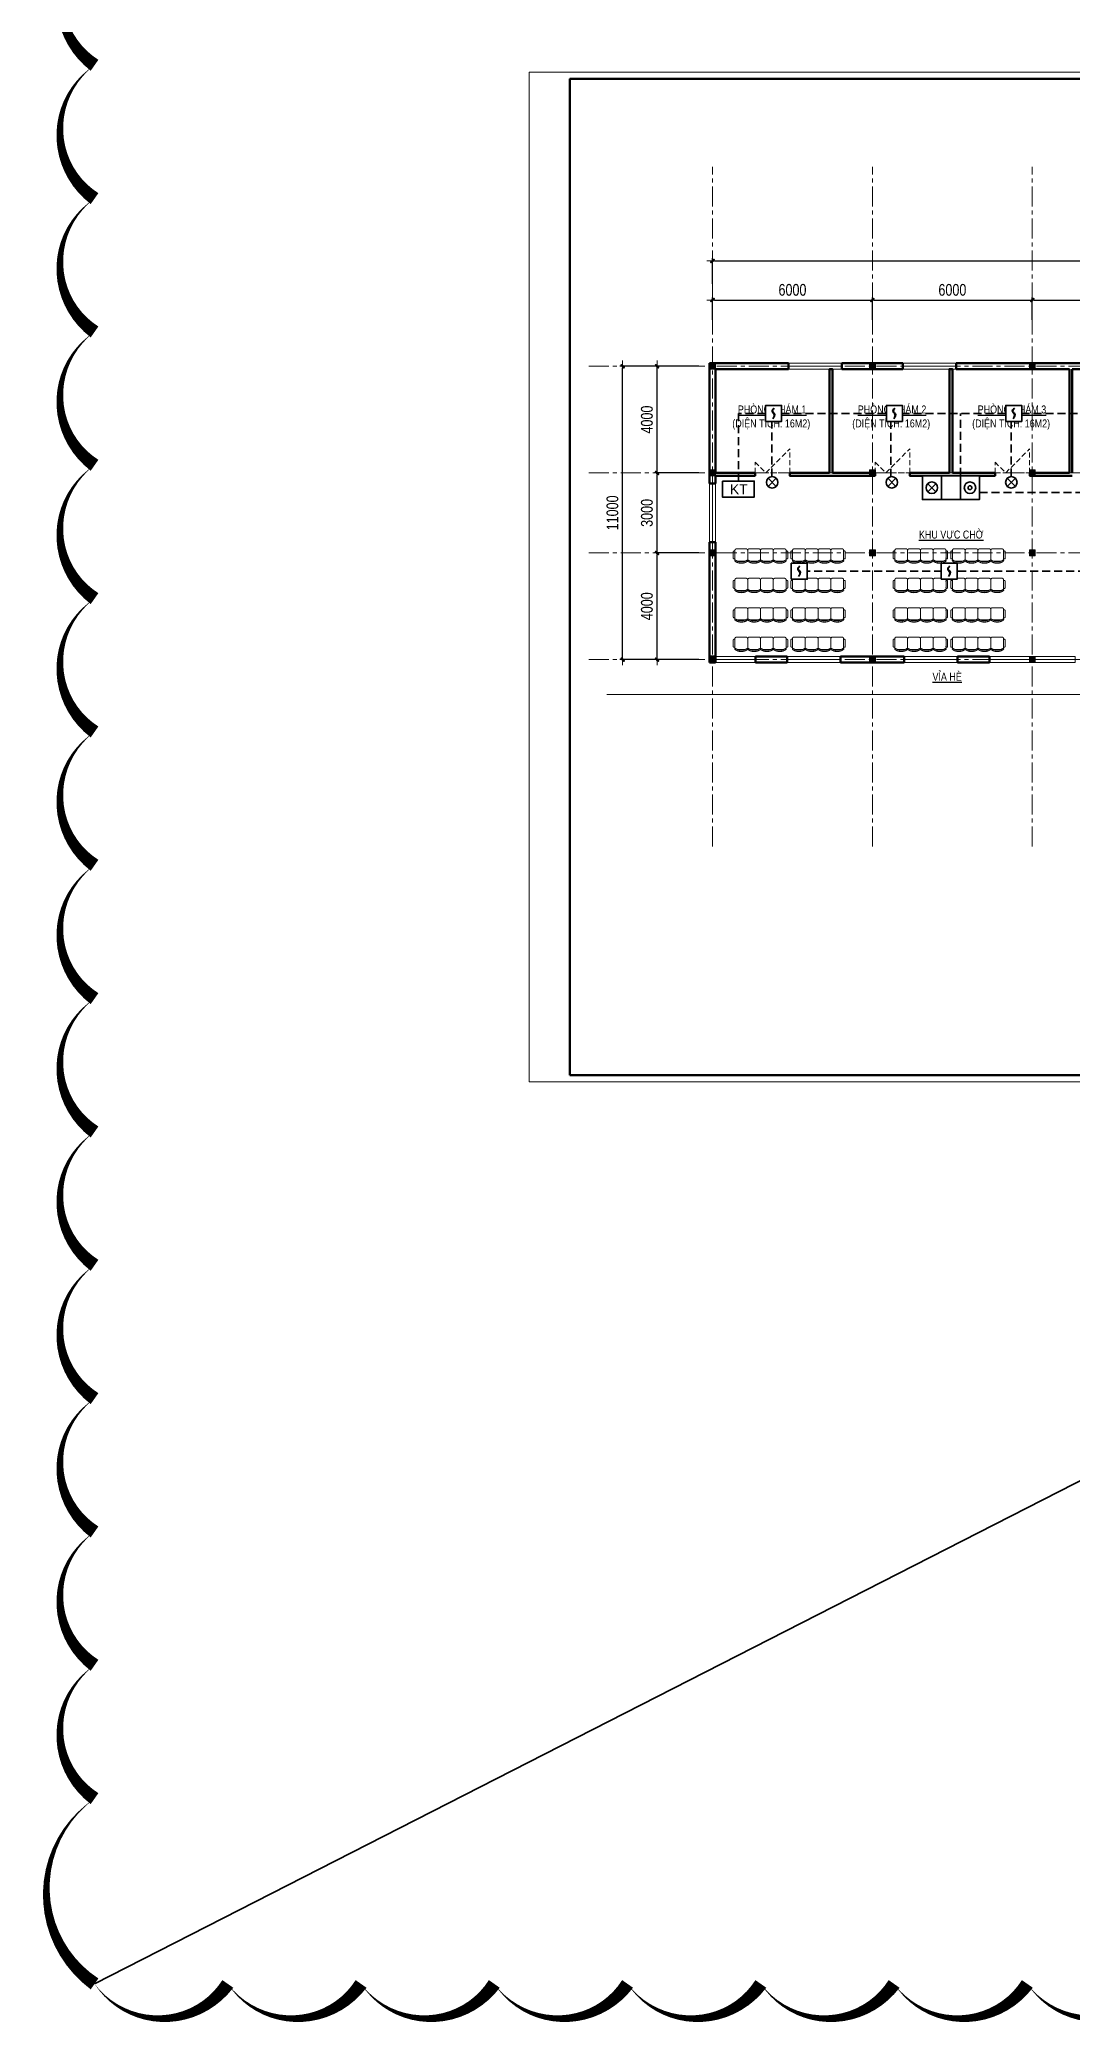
# Model space of a CAD drawing. Header units: millimetres. Extents: x 1109421 to 1726579, y -247837 to 144927.
# Drawn here: x 1114169 to 1152914, y -84877 to -10419 of the extents above; entities that cross this region are included whole.
import ezdxf
from ezdxf.enums import TextEntityAlignment as Align

# ---------------------------------------------------------------- set-up
doc = ezdxf.new("R2010")
doc.units = ezdxf.units.MM
doc.header["$LTSCALE"] = 600
doc.header["$MEASUREMENT"] = 0
doc.set_wipeout_variables(frame=1)
for name, pattern in [('00_Hidden', [2.4, 1.6, -0.8]), ('CENTER', [2, 1.25, -0.25, 0.25, -0.25]), ('DASHED', [0.75, 0.5, -0.25])]:
    doc.linetypes.add(name, pattern=pattern)
doc.layers.get('0').update_dxf_attribs({"lineweight": 0})
doc.layers.get('Defpoints').update_dxf_attribs({"lineweight": 0})
for name, color, linetype, lineweight in [('cat1', 30, 'Continuous', 50), ('cot', 40, 'Continuous', 13), ('dim', 144, 'Continuous', 13), ('Khungten_LCDI', 7, 'Continuous', 25), ('LC Net thay', 7, 'Continuous', 25), ('LC Text1', 3, 'Continuous', 20), ('LC Text2', 7, 'Continuous', 25), ('Noi that', 35, 'Continuous', 9), ('PCCC - BAOCHAY - THIETBI', 6, 'Continuous', 35), ('PCCC - CHUA CHAY - ONG D80', 30, 'Continuous', 35), ('PCCC-BAO CHAY - DAY', 3, 'DASHED', 35), ('PCCC-BAOCHAY-THIETBI', 6, 'Continuous', 35), ('thay1', 63, 'Continuous', 18), ('truc', 76, 'CENTER', 9)]:
    doc.layers.add(name, color=color, linetype=linetype, lineweight=lineweight)
doc.styles.add('chu theo TCVN', font='arial.ttf')
doc.styles.add('HOATBIF', font='hoatbif.shx', dxfattribs={"width": 0.8})
doc.styles.add('Khungten', font='VHAVAN.TTF', dxfattribs={"width": 0.9, "height": 5000})
doc.styles.add('T2', font='VHARIAL.TTF', dxfattribs={"width": 0.8})
doc.styles.add('Title', font='VHBLACK.TTF')
doc.dimstyles.new('1-200', dxfattribs={"dimscale": 200, "dimtxt": 2.5, "dimasz": 0.35, "dimexe": 0.5, "dimexo": 0, "dimgap": 0.8, "dimtad": 1, "dimdec": 0, "dimzin": 0, "dimdsep": 46, "dimtxsty": 'HOATBIF', "dimblk1": 'DOT', "dimblk2": 'DOT', "dimsah": 1, "dimcen": -1, "dimdle": 1, "dimclrd": 256, "dimclre": 256, "dimclrt": 4, "dimadec": 3, "dimazin": 2, "dimtfac": 0.333333, "dimtdec": 0, "dimtix": 1, "dimtmove": 2, "dimatfit": 3, "dimldrblk": 'DOT', "dimfxl": 1, "dimtvp": 0.833333, "dimtolj": 1, "dimtzin": 0, "dimarcsym": 0})

# ---------------------------------------------------------------- blocks, each defined once
blk = doc.blocks.new('DOT')
at = {"layer": 'dim'}
for p, q in [((-3, 0), (3, 0)), ((-1, -1), (1, 1))]:
    blk.add_line(p, q, dxfattribs=at)
blk.add_lwpolyline([(0.5, 1), (-1, -0.5), (-0.5, -1), (1, 0.5)], close=True, dxfattribs=at)
blk = doc.blocks.new('*D413')
at = {"layer": 'Defpoints', "color": 0, "transparency": 16777216}
for p in [(1137333, -29663), (1138895, -29663), (1138895, -33663)]:
    blk.add_point(p, dxfattribs=at)
at = {"layer": 'dim', "lineweight": -2, "transparency": 16777216}
for p, q in [((1138895, -29663), (1137233, -29663)), ((1137333, -33593), (1137333, -29733)), ((1138895, -33663), (1137233, -33663))]:
    blk.add_line(p, q, dxfattribs=at)
at = {"layer": 'dim', "lineweight": -2, "transparency": 16777216, "xscale": 70, "yscale": 70, "zscale": 70}
for p, rotation in [((1137333, -29663), 90), ((1137333, -33663), 270)]:
    blk.add_blockref('DOT', p, dxfattribs=dict(at, rotation=rotation))
at = {"layer": 'dim', "color": 4, "transparency": 16777216, "insert": (1136953, -31663), "char_height": 440, "attachment_point": 5, "rotation": 90, "style": 'HOATBIF'}
blk.add_mtext('\\A1;4000', dxfattribs=at)
blk = doc.blocks.new('_Dot')
at = {"color": 0, "linetype": 'ByBlock', "lineweight": -2}
blk.add_line((-0.5, 0), (-1, 0), dxfattribs=at)
at = {"color": 0, "linetype": 'ByBlock', "const_width": 0.5}
blk.add_lwpolyline([(-0.25, 0, 1), (0.25, 0, 1)], format="xyb", close=True, dxfattribs=at)
blk = doc.blocks.new('*D414')
at = {"layer": 'Defpoints', "color": 0, "transparency": 16777216}
for p in [(1137333, -26663), (1138895, -26663), (1138895, -29663)]:
    blk.add_point(p, dxfattribs=at)
at = {"layer": 'dim', "lineweight": -2, "transparency": 16777216}
for p, q in [((1138895, -26663), (1137233, -26663)), ((1137333, -29593), (1137333, -26733)), ((1138895, -29663), (1137233, -29663))]:
    blk.add_line(p, q, dxfattribs=at)
at = {"layer": 'dim', "lineweight": -2, "transparency": 16777216, "xscale": 70, "yscale": 70, "zscale": 70}
for p, rotation in [((1137333, -26663), 90), ((1137333, -29663), 270)]:
    blk.add_blockref('DOT', p, dxfattribs=dict(at, rotation=rotation))
at = {"layer": 'dim', "color": 4, "transparency": 16777216, "insert": (1136953, -28163), "char_height": 440, "attachment_point": 5, "rotation": 90, "style": 'HOATBIF'}
blk.add_mtext('\\A1;3000', dxfattribs=at)
blk = doc.blocks.new('*D415')
at = {"layer": 'Defpoints', "color": 0, "transparency": 16777216}
for p in [(1137333, -22663), (1138895, -22663), (1138895, -26663)]:
    blk.add_point(p, dxfattribs=at)
at = {"layer": 'dim', "lineweight": -2, "transparency": 16777216}
for p, q in [((1138895, -22663), (1137233, -22663)), ((1137333, -26593), (1137333, -22733)), ((1138895, -26663), (1137233, -26663))]:
    blk.add_line(p, q, dxfattribs=at)
at = {"layer": 'dim', "lineweight": -2, "transparency": 16777216, "xscale": 70, "yscale": 70, "zscale": 70}
for p, rotation in [((1137333, -22663), 90), ((1137333, -26663), 270)]:
    blk.add_blockref('DOT', p, dxfattribs=dict(at, rotation=rotation))
at = {"layer": 'dim', "color": 4, "transparency": 16777216, "insert": (1136953, -24663), "char_height": 440, "attachment_point": 5, "rotation": 90, "style": 'HOATBIF'}
blk.add_mtext('\\A1;4000', dxfattribs=at)
blk = doc.blocks.new('c330x450')
at = {"layer": 'cot', "ltscale": 2}
h = blk.add_hatch(color=256, dxfattribs=at)
h.dxf.hatch_style = 1
h.paths.add_polyline_path([(897343, 22412), (897563, 22412), (897563, 22632), (897343, 22632)])
blk.add_lwpolyline([(897343, 22412), (897563, 22412), (897563, 22632), (897343, 22632)], close=True, dxfattribs=at)
blk = doc.blocks.new('*D417')
at = {"layer": 'Defpoints', "color": 0, "transparency": 16777216}
for p in [(1181814, -18717), (1139414, -19574), (1181814, -20843)]:
    blk.add_point(p, dxfattribs=at)
at = {"layer": 'dim', "lineweight": -2, "transparency": 16777216}
for p, q in [((1139414, -19574), (1139414, -18617)), ((1139484, -18717), (1181744, -18717)), ((1181814, -20843), (1181814, -18617))]:
    blk.add_line(p, q, dxfattribs=at)
at = {"layer": 'dim', "lineweight": -2, "transparency": 16777216, "xscale": 70, "yscale": 70, "zscale": 70, "rotation": 180}
blk.add_blockref('DOT', (1139414, -18717), dxfattribs=at)
at = {"layer": 'dim', "lineweight": -2, "transparency": 16777216, "xscale": 70, "yscale": 70, "zscale": 70}
blk.add_blockref('DOT', (1181814, -18717), dxfattribs=at)
at = {"layer": 'dim', "color": 4, "transparency": 16777216, "insert": (1160614, -18337), "char_height": 440, "attachment_point": 5, "style": 'HOATBIF'}
blk.add_mtext('\\A1;42400', dxfattribs=at)
blk = doc.blocks.new('*D418')
at = {"layer": 'Defpoints', "color": 0, "transparency": 16777216}
for p in [(1145414, -20182), (1139414, -20922), (1145414, -20922)]:
    blk.add_point(p, dxfattribs=at)
at = {"layer": 'dim', "lineweight": -2, "transparency": 16777216}
for p, q in [((1139414, -20922), (1139414, -20082)), ((1145414, -20922), (1145414, -20082)), ((1139484, -20182), (1145344, -20182))]:
    blk.add_line(p, q, dxfattribs=at)
at = {"layer": 'dim', "lineweight": -2, "transparency": 16777216, "xscale": 70, "yscale": 70, "zscale": 70, "rotation": 180}
blk.add_blockref('DOT', (1139414, -20182), dxfattribs=at)
at = {"layer": 'dim', "lineweight": -2, "transparency": 16777216, "xscale": 70, "yscale": 70, "zscale": 70}
blk.add_blockref('DOT', (1145414, -20182), dxfattribs=at)
at = {"layer": 'dim', "color": 4, "transparency": 16777216, "insert": (1142414, -19802), "char_height": 440, "attachment_point": 5, "style": 'HOATBIF'}
blk.add_mtext('\\A1;6000', dxfattribs=at)
blk = doc.blocks.new('*D419')
at = {"layer": 'Defpoints', "color": 0, "transparency": 16777216}
for p in [(1151414, -20182), (1145414, -20922), (1151414, -20922)]:
    blk.add_point(p, dxfattribs=at)
at = {"layer": 'dim', "lineweight": -2, "transparency": 16777216}
for p, q in [((1145414, -20922), (1145414, -20082)), ((1151414, -20922), (1151414, -20082)), ((1145484, -20182), (1151344, -20182))]:
    blk.add_line(p, q, dxfattribs=at)
at = {"layer": 'dim', "lineweight": -2, "transparency": 16777216, "xscale": 70, "yscale": 70, "zscale": 70, "rotation": 180}
blk.add_blockref('DOT', (1145414, -20182), dxfattribs=at)
at = {"layer": 'dim', "lineweight": -2, "transparency": 16777216, "xscale": 70, "yscale": 70, "zscale": 70}
blk.add_blockref('DOT', (1151414, -20182), dxfattribs=at)
at = {"layer": 'dim', "color": 4, "transparency": 16777216, "insert": (1148414, -19802), "char_height": 440, "attachment_point": 5, "style": 'HOATBIF'}
blk.add_mtext('\\A1;6000', dxfattribs=at)
blk = doc.blocks.new('*D420')
at = {"layer": 'Defpoints', "color": 0, "transparency": 16777216}
for p in [(1157414, -20182), (1151414, -20922), (1157414, -20922)]:
    blk.add_point(p, dxfattribs=at)
at = {"layer": 'dim', "lineweight": -2, "transparency": 16777216}
for p, q in [((1151414, -20922), (1151414, -20082)), ((1157414, -20922), (1157414, -20082)), ((1151484, -20182), (1157344, -20182))]:
    blk.add_line(p, q, dxfattribs=at)
at = {"layer": 'dim', "lineweight": -2, "transparency": 16777216, "xscale": 70, "yscale": 70, "zscale": 70, "rotation": 180}
blk.add_blockref('DOT', (1151414, -20182), dxfattribs=at)
at = {"layer": 'dim', "lineweight": -2, "transparency": 16777216, "xscale": 70, "yscale": 70, "zscale": 70}
blk.add_blockref('DOT', (1157414, -20182), dxfattribs=at)
at = {"layer": 'dim', "color": 4, "transparency": 16777216, "insert": (1154414, -19802), "char_height": 440, "attachment_point": 5, "style": 'HOATBIF'}
blk.add_mtext('\\A1;6000', dxfattribs=at)
blk = doc.blocks.new('*D425')
at = {"layer": 'Defpoints', "color": 0, "transparency": 16777216}
for p in [(1136041, -22663), (1138895, -22663), (1138895, -33663)]:
    blk.add_point(p, dxfattribs=at)
at = {"layer": 'dim', "lineweight": -2, "transparency": 16777216}
for p, q in [((1138895, -22663), (1135941, -22663)), ((1136041, -33593), (1136041, -22733)), ((1138895, -33663), (1135941, -33663))]:
    blk.add_line(p, q, dxfattribs=at)
at = {"layer": 'dim', "lineweight": -2, "transparency": 16777216, "xscale": 70, "yscale": 70, "zscale": 70}
for p, rotation in [((1136041, -22663), 90), ((1136041, -33663), 270)]:
    blk.add_blockref('DOT', p, dxfattribs=dict(at, rotation=rotation))
at = {"layer": 'dim', "color": 4, "transparency": 16777216, "insert": (1135661, -28163), "char_height": 440, "attachment_point": 5, "rotation": 90, "style": 'HOATBIF'}
blk.add_mtext('\\A1;11000', dxfattribs=at)
blk = doc.blocks.new('d1300')
at = {"layer": 'Noi that', "linetype": '00_Hidden', "ltscale": 0.2}
for p, q in [((897802, 20687), (897802, 21087)), ((897802, 21087), (898202, 20687)), ((898202, 20687), (899102, 21587)), ((899102, 20687), (899102, 21587)), ((897802, 20687), (899102, 20687))]:
    blk.add_line(p, q, dxfattribs=at)
blk = doc.blocks.new('dfdfdffđ')
at = {"layer": 'Noi that', "linetype": '00_Hidden'}
for p, q in [((954197, -6316), (954197, -6571)), ((954257, -6273), (954257, -6613)), ((954677, -6213), (954317, -6213)), ((954348, -6673), (954646, -6673)), ((954737, -6613), (954737, -6273)), ((954737, -6613), (954737, -6273)), ((954797, -6213), (955157, -6213)), ((955126, -6673), (954828, -6673)), ((955217, -6273), (955217, -6613)), ((955217, -6273), (955217, -6613)), ((955637, -6213), (955277, -6213)), ((955308, -6673), (955606, -6673)), ((955697, -6613), (955697, -6273)), ((955697, -6613), (955697, -6273)), ((955757, -6213), (956117, -6213)), ((956086, -6673), (955788, -6673)), ((956177, -6273), (956177, -6613)), ((956237, -6316), (956237, -6571))]:
    blk.add_line(p, q, dxfattribs=at)
for centre, radius, start, end in [((954227, -6324), 31.2, 343.7398, 196.2602), ((954227, -6562), 31.2, 163.7398, 16.2602), ((954275, -6660), 21.9, 57.97259, 216.69006), ((954317, -6273), 60, 90, 180), ((954317, -6613), 60, 180, 207.58444), ((954497, -6353), 400, 233.1301, 306.8699), ((954497, -6310), 393, 237.57575, 302.42425), ((954677, -6273), 60, 0, 90), ((954720, -6660), 21.9, 323.30994, 122.02741), ((954677, -6613), 60, 332.41556, 0), ((954755, -6660), 21.9, 57.97259, 216.69006), ((954797, -6273), 60, 90, 180), ((954797, -6613), 60, 180, 207.58444), ((954977, -6353), 400, 233.1301, 306.8699), ((954977, -6310), 393, 237.57575, 302.42425), ((955157, -6273), 60, 0, 90), ((955200, -6660), 21.9, 323.30994, 122.02741), ((955157, -6613), 60, 332.41556, 0), ((955235, -6660), 21.9, 57.97259, 216.69006), ((955277, -6273), 60, 90, 180), ((955277, -6613), 60, 180, 207.58444), ((955457, -6353), 400, 233.1301, 306.8699), ((955457, -6310), 393, 237.57575, 302.42425), ((955637, -6273), 60, 0, 90), ((955680, -6660), 21.9, 323.30994, 122.02741), ((955637, -6613), 60, 332.41556, 0), ((955715, -6660), 21.9, 57.97259, 216.69006), ((955757, -6273), 60, 90, 180), ((955757, -6613), 60, 180, 207.58444), ((955937, -6353), 400, 233.1301, 306.8699), ((955937, -6310), 393, 237.57575, 302.42425), ((956117, -6273), 60, 0, 90), ((956160, -6660), 21.9, 323.30994, 122.02741), ((956117, -6613), 60, 332.41556, 0), ((956207, -6324), 31.2, 343.7398, 196.2602), ((956207, -6562), 31.2, 163.7398, 16.2602)]:
    blk.add_arc(centre, radius, start, end, dxfattribs=at)
blk = doc.blocks.new('lcdi fix')
at = {"layer": 'Defpoints', "lineweight": 0}
blk.add_lwpolyline([(-1200, -14850), (-1200, 14850), (40800, 14850), (40800, -14850)], close=True, dxfattribs=at)
at = {"layer": 'Khungten_LCDI', "color": 5, "lineweight": 25}
blk.add_line((40600, -14650), (40600, 14650), dxfattribs=at)
at = {"layer": 'Khungten_LCDI', "color": 9, "lineweight": 15}
for p, q in [((38600, -10133), (38600, -14500)), ((40450, -11100), (36750, -11100)), ((40450, -12067), (36750, -12067)), ((40450, -13033), (36750, -13033))]:
    blk.add_line(p, q, dxfattribs=at)
at = {"layer": 'Khungten_LCDI', "color": 5, "lineweight": 60}
blk.add_lwpolyline([(0, -14650), (0, 14650), (40600, 14650), (40600, -14650)], close=True, dxfattribs=at)
at = {"layer": 'Khungten_LCDI', "color": 9, "lineweight": 15}
for points in [[(36750, -9983), (40450, -9983), (40450, -7667), (36750, -7667)], [(36750, -14500), (40450, -14500), (40450, -10133), (36750, -10133)]]:
    blk.add_lwpolyline(points, close=True, dxfattribs=at)
at = {"color": 7, "style": 'Khungten'}
blk.add_text('tªn b¶n vÏ - drawing title', height=160, dxfattribs=at).set_placement((38566, -7977), align=Align.CENTER)
at = {"color": 7}
for s, height, style, width, p in [('hiÖu chØnh', 150, 'Khungten', 0.8, (37592, -10499)), ('revision', 150, 'Khungten', 0.8, (37592, -10891)), ('ngµy hoµn thµnh', 150, 'Khungten', 0.8, (37654, -11466)), ('issue date', 150, 'Khungten', 0.8, (37654, -11862)), ('design stage', 150, 'Khungten', 0.8, (37592, -12883)), ('giai ®o¹n', 150, 'Khungten', 0.8, (37592, -12433)), ('lcdi / tksb', 200, 'Title', 0.7, (39571, -12684)), ('b¶n vÏ', 150, 'Khungten', 0.8, (37592, -13544)), ('drawing nO', 150, 'Khungten', 0.8, (37592, -13994))]:
    blk.add_text(s, height=height, dxfattribs=dict(at, style=style, width=width)).set_placement(p, align=Align.CENTER)
at = {"color": 7, "style": 'Khungten', "width": 0.8}
for tag, p in [('REVISION', (39499, -10746)), ('NGAYHT', (39546, -11609))]:
    blk.add_attdef(tag, text='', height=200, dxfattribs=at).set_placement(p, align=Align.CENTER)
at = {"layer": 'LC Text1', "style": 'Title', "width": 1.485915}
for tag, p, p2 in [('TENBANVE1', (36913, -8886), (40339, -8886)), ('TENBANVE2', (36913, -9562), (40339, -9562))]:
    blk.add_attdef(tag, text='', height=250, dxfattribs=at).set_placement(p, p2, align=Align.FIT)
at = {"layer": 'LC Text1', "style": 'Title', "width": 0.7}
blk.add_attdef('SOBANVE', text='', height=250, dxfattribs=at).set_placement((39562, -13896), align=Align.CENTER)
blk = doc.blocks.new('HOP KY THUAT')
at = {"layer": 'PCCC-BAOCHAY-THIETBI'}
blk.add_lwpolyline([(0, 4), (0, 0), (8, 0), (8, 4)], close=True, dxfattribs=at)
at = {"layer": 'PCCC-BAOCHAY-THIETBI', "style": 'chu theo TCVN'}
blk.add_text('KT', height=2.5, dxfattribs=at).set_placement((1.89, 0.69))
blk = doc.blocks.new('TO HOP')
blk.add_wipeout([(0, 3.33), (0, 0), (8, 0), (8, 3.33)])
at = {"layer": 'PCCC - BAOCHAY - THIETBI'}
for p, q in [((2.67, 3.33), (2.67, 0)), ((5.33, 3.33), (5.33, 0)), ((0.77, 2.23), (1.9, 1.1)), ((0.77, 1.1), (1.9, 2.23))]:
    blk.add_line(p, q, dxfattribs=at)
blk.add_lwpolyline([(0, 3.33), (0, 0), (8, 0), (8, 3.33)], close=True, dxfattribs=at)
for centre, radius in [((1.33, 1.67), 0.804), ((6.67, 1.67), 0.804), ((6.67, 1.67), 0.264)]:
    blk.add_circle(centre, radius, dxfattribs=at)
blk = doc.blocks.new('DAU BAO KHOI')
blk.add_wipeout([(-2, 2), (-2, -2), (2, -2), (2, 2)])
at = {"layer": 'PCCC - BAOCHAY - THIETBI'}
blk.add_lwpolyline([(-2, -2), (2, -2), (2, 2), (-2, 2)], close=True, dxfattribs=at)
for points in [[(0.15, 1.3), (-0.36, 0.73), (-0.18, 0.21), (0.16, -0.29), (-0.15, -1.3)], [(0.15, 1.3), (-0.22, 0.49), (0.27, -0.05), (-0.15, -1.3)]]:
    blk.add_spline(points, degree=3, dxfattribs=at)
blk = doc.blocks.new('den bao chay phong')
at = {"layer": 'PCCC - BAOCHAY - THIETBI'}
for p, q in [((1153511, 58869), (1153816, 58564)), ((1153511, 58564), (1153816, 58869))]:
    blk.add_line(p, q, dxfattribs=at)
blk.add_ellipse((1153663, 58716), major_axis=(152, 152), ratio=1, start_param=5.497787, end_param=11.780972, dxfattribs=at)

msp = doc.modelspace()

# ---------------------------------------------------------------- linework, layer by layer
at = {"layer": 'cat1'}
for p, q in [((1139304, -27063.3), (1139304, -22553.3)), ((1139304, -22553.3), (1142269.1, -22553.3)), ((1139524, -22773.3), (1142269.1, -22773.3)), ((1139524, -26663.3), (1139524, -22773.3)), ((1142269.1, -22553.3), (1142269.1, -22773.3)), ((1144269, -22553.3), (1144269, -22773.3)), ((1144269, -22553.3), (1145304, -22553.3)), ((1144269, -22773.3), (1145304, -22773.3)), ((1145304, -22553.3), (1145524, -22553.3)), ((1145304, -22773.3), (1145524, -22773.3)), ((1145524, -22553.3), (1146559, -22553.3)), ((1145524, -22773.3), (1146559, -22773.3)), ((1146559, -22553.3), (1146559, -22773.3)), ((1148559, -22553.3), (1154269.1, -22553.3)), ((1148559, -22553.3), (1148559, -22773.3)), ((1148559, -22773.3), (1152804, -22773.3)), ((1152914, -22773.3), (1154269.1, -22773.3)), ((1139524, -27063.3), (1139524, -26773.3)), ((1139304, -27063.3), (1139524, -27063.3)), ((1139304, -33773.3), (1139304, -29263.3)), ((1139304, -29263.3), (1139524, -29263.3)), ((1139524, -33773.3), (1139524, -29263.3)), ((1139304, -33553.3), (1139524, -33553.3)), ((1139524, -33773.3), (1139304, -33773.3)), ((1141024, -33553.3), (1141024, -33773.3)), ((1141024, -33553.3), (1142219.1, -33553.3)), ((1141024, -33773.3), (1142219.1, -33773.3)), ((1142219.1, -33553.3), (1142219.1, -33773.3)), ((1144219, -33553.3), (1144219, -33773.3)), ((1144219, -33553.3), (1146609.1, -33553.3)), ((1144219, -33773.3), (1146609.1, -33773.3)), ((1146609.1, -33553.3), (1146609.1, -33773.3)), ((1148609, -33553.3), (1148609, -33773.3)), ((1148609, -33553.3), (1149804, -33553.3)), ((1148609, -33773.3), (1149804, -33773.3)), ((1149804, -33773.3), (1149804, -33553.3))]:
    msp.add_line(p, q, dxfattribs=at)
for points in [[(1143804, -26663.3), (1143804, -22773.3), (1143914, -22773.3), (1143914, -26663.3)], [(1148304, -26663.3), (1148304, -22773.3), (1148414, -22773.3), (1148414, -26663.3)], [(1152804, -26663.3), (1152804, -22773.3)], [(1152914, -22773.3), (1152914, -26663.3)], [(1139524, -26663.3), (1141014, -26663.3), (1141014, -26773.3), (1139524, -26773.3)], [(1143804, -26773.3), (1142314, -26773.3), (1142314, -26663.3), (1143804, -26663.3)], [(1143914, -26773.3), (1143804, -26773.3)], [(1143914, -26663.3), (1145514, -26663.3), (1145514, -26773.3), (1143914, -26773.3)], [(1148304, -26773.3), (1146814, -26773.3), (1146814, -26663.3), (1148304, -26663.3)], [(1148414, -26773.3), (1148304, -26773.3)], [(1148414, -26663.3), (1150014, -26663.3), (1150014, -26773.3), (1148414, -26773.3)], [(1152804, -26773.3), (1151314, -26773.3), (1151314, -26663.3), (1152804, -26663.3)], [(1152914, -26773.3), (1152804, -26773.3)]]:
    msp.add_lwpolyline(points, dxfattribs=at)
at = {"layer": 'PCCC-BAO CHAY - DAY'}
for p, q in [((1140383, -26970.2), (1140383, -24434.8)), ((1141405.4, -24434.8), (1140383, -24434.8)), ((1142005.4, -24434.8), (1180412.9, -24434.8)), ((1148716.4, -26773.3), (1148716.4, -24434.8)), ((1141638, -26803.1), (1141638, -24734.8)), ((1146104.5, -26805.7), (1146104.5, -24734.8)), ((1150621.5, -26802.8), (1150621.5, -24734.8)), ((1173678.4, -30351.3), (1142966.2, -30351.3))]:
    msp.add_line(p, q, dxfattribs=at)
msp.add_lwpolyline([(1149431.1, -27393.5), (1179275.3, -27393.5)], dxfattribs=at)
at = {"layer": 'thay1'}
for p, q in [((1142269.1, -22663.3), (1144269, -22663.3)), ((1148559, -22663.3), (1146559, -22663.3)), ((1141024, -33663.3), (1139524, -33663.3)), ((1142219.1, -33663.3), (1144219, -33663.3)), ((1148609, -33663.3), (1146609.1, -33663.3)), ((1149804, -33663.3), (1151304, -33663.3)), ((1153024, -33663.3), (1151524, -33663.3)), ((1177114, -34973.3), (1135446.1, -34973.3))]:
    msp.add_line(p, q, dxfattribs=at)
for points in [[(1142269.1, -22773.3), (1144269, -22773.3), (1144269, -22553.3), (1142269.1, -22553.3)], [(1148559, -22773.3), (1146559, -22773.3), (1146559, -22553.3), (1148559, -22553.3)], [(1139304, -27063.3), (1139524, -27063.3), (1139524, -29263.3), (1139304, -29263.3)], [(1139414, -29263.3), (1139414, -29263.3), (1139414, -27063.3), (1139414, -27063.3)], [(1139524, -33553.3), (1141024, -33553.3), (1141024, -33773.3), (1139524, -33773.3)], [(1142219.1, -33773.3), (1144219, -33773.3), (1144219, -33553.3), (1142219.1, -33553.3)], [(1148609, -33773.3), (1146609.1, -33773.3), (1146609.1, -33553.3), (1148609, -33553.3)], [(1149804, -33773.3), (1151304, -33773.3), (1151304, -33553.3), (1149804, -33553.3)], [(1153024, -33773.3), (1151524, -33773.3), (1151524, -33553.3), (1153024, -33553.3)]]:
    msp.add_lwpolyline(points, close=True, dxfattribs=at)
at = {"layer": 'truc'}
for p, q in [((1139414, -40669.1), (1139414, -15187.2)), ((1145414, -40669.1), (1145414, -15187.2)), ((1151414, -40669.1), (1151414, -15187.2)), ((1134773.2, -22663.3), (1184509, -22663.3)), ((1134773.2, -26663.3), (1184509, -26663.3)), ((1134773.2, -29663.3), (1184509, -29663.3)), ((1134773.2, -33663.3), (1184509, -33663.3))]:
    msp.add_line(p, q, dxfattribs=at)

# ---------------------------------------------------------------- block references
at = {"layer": 'cat1'}
for name, p in [('c330x450', (241960.7, -45185.1)), ('c330x450', (247960.7, -45185.1)), ('c330x450', (253960.7, -45185.1)), ('d1300', (243211.7, -47350.4)), ('d1300', (247711.7, -47350.4)), ('d1300', (252211.7, -47350.4)), ('c330x450', (241960.7, -49185.1)), ('den bao chay phong', (-12012.1, -85734.6)), ('c330x450', (247960.7, -49185.1)), ('den bao chay phong', (-7523.2, -85734.6)), ('den bao chay phong', (-3037, -85734.6)), ('c330x450', (253960.7, -49185.1)), ('c330x450', (241960.7, -52185.1)), ('dfdfdffđ', (185997.7, -23298.2)), ('dfdfdffđ', (188157.8, -23298.2)), ('c330x450', (247960.7, -52185.1)), ('dfdfdffđ', (191997.7, -23298.2)), ('dfdfdffđ', (194157.8, -23298.2)), ('c330x450', (253960.7, -52185.1)), ('dfdfdffđ', (185997.7, -24401.6)), ('dfdfdffđ', (188157.8, -24401.6)), ('dfdfdffđ', (191997.7, -24401.6)), ('dfdfdffđ', (194157.8, -24401.6)), ('dfdfdffđ', (185997.7, -25505.1)), ('dfdfdffđ', (188157.8, -25505.1)), ('dfdfdffđ', (191997.7, -25505.1)), ('dfdfdffđ', (194157.8, -25505.1)), ('dfdfdffđ', (185997.7, -26608.5)), ('dfdfdffđ', (188157.8, -26608.5)), ('dfdfdffđ', (191997.7, -26608.5)), ('dfdfdffđ', (194157.8, -26608.5))]:
    msp.add_blockref(name, p, dxfattribs=at)
at = {"layer": 'cat1', "xscale": -1, "rotation": 180}
for p in [(241960.7, -11141.4), (247960.7, -11141.4), (253960.7, -11141.4)]:
    msp.add_blockref('c330x450', p, dxfattribs=at)
at = {"layer": 'LC Net thay'}
ref = msp.add_blockref('lcdi fix', (1134064.7, -30565.4), dxfattribs=dict(at, xscale=1.275, yscale=1.275, zscale=1.275))
ref.add_attrib('NGAYHT', '2020', dxfattribs={"layer": 'LC Text1', "height": 255, "style": 'Khungten', "width": 0.8}).set_placement((1184485.9, -45367.3), align=Align.CENTER)
ref.add_attrib('REVISION', 'lÇn 1', dxfattribs={"layer": 'LC Text1', "height": 255, "style": 'Khungten', "width": 0.8}).set_placement((1184425.6, -44266.9), align=Align.CENTER)
ref.add_attrib('SOBANVE', 'KT-01', dxfattribs={"layer": 'LC Text1', "height": 318.75, "style": 'Title', "width": 0.7}).set_placement((1184506.2, -48283), align=Align.CENTER)
ref.add_attrib('TENBANVE1', 'mÆt b»ng tÇng 1', dxfattribs={"layer": 'LC Text1', "height": 318.75, "style": 'Title', "width": 0.939407}).set_placement((1181128.3, -41894.7), (1185497.1, -41894.7), align=Align.FIT)
at = {"layer": 'PCCC-BAOCHAY-THIETBI', "xscale": 150, "yscale": 150, "zscale": 150}
msp.add_blockref('HOP KY THUAT', (1139783, -27570.2), dxfattribs=at)

# ---------------------------------------------------------------- texts
at = {"layer": 'LC Text2', "style": 'T2', "width": 0.8}
for s, p in [('%%Uphßng kh¸m 1', (1140364.3, -24434.8)), ('%%Uphßng kh¸m 2', (1144864.3, -24434.8)), ('%%Uphßng kh¸m 3', (1149364.3, -24434.8)), ('(diÖn tÝch: 16m2)', (1140156.5, -24958.1)), ('(diÖn tÝch: 16m2)', (1144656.5, -24958.1)), ('(diÖn tÝch: 16m2)', (1149156.5, -24958.1)), ('%%Ukhu vùc chê', (1147160.2, -29125.2)), ('%%UvØa hÌ', (1147667.8, -34456.9))]:
    msp.add_text(s, height=300, dxfattribs=at).set_placement(p)

# ---------------------------------------------------------------- dimensions: what is measured, and where the dimension line sits
at = {"layer": 'dim'}
for base, p1, p2, picture, middle in [((1181814, -18716.9), (1139414, -19573.6), (1181814, -20842.6), '*D417', (1160614, -18336.9)), ((1145414, -20182.2), (1139414, -20921.8), (1145414, -20921.8), '*D418', (1142414, -19802.2)), ((1151414, -20182.2), (1145414, -20921.8), (1151414, -20921.8), '*D419', (1148414, -19802.2)), ((1157414, -20182.2), (1151414, -20921.8), (1157414, -20921.8), '*D420', (1154414, -19802.2))]:
    dim = msp.add_linear_dim(base=base, p1=p1, p2=p2, dimstyle='1-200', override={"dimtxt": 2.2}, dxfattribs=at)
    dim.commit()
    dim.dimension.update_dxf_attribs({"geometry": picture, "text_midpoint": middle})
for base, p1, p2, picture, middle in [((1136041.2, -22663.3), (1138894.9, -33663.3), (1138894.9, -22663.3), '*D425', (1135661.2, -28163.3)), ((1137333.4, -22663.3), (1138894.9, -26663.3), (1138894.9, -22663.3), '*D415', (1136953.4, -24663.3)), ((1137333.4, -26663.3), (1138894.9, -29663.3), (1138894.9, -26663.3), '*D414', (1136953.4, -28163.3)), ((1137333.4, -29663.3), (1138894.9, -33663.3), (1138894.9, -29663.3), '*D413', (1136953.4, -31663.3))]:
    dim = msp.add_linear_dim(base=base, p1=p1, p2=p2, angle=90, dimstyle='1-200', override={"dimtxt": 2.2}, dxfattribs=at)
    dim.commit()
    dim.dimension.update_dxf_attribs({"geometry": picture, "text_midpoint": middle})

# ---------------------------------------------------------------- next in the draw order: block references
at = {"layer": 'PCCC-BAOCHAY-THIETBI'}
for name, p, xscale, yscale, zscale in [('DAU BAO KHOI', (1141705.4, -24434.8), 150, 150, 150), ('DAU BAO KHOI', (1146236.9, -24434.8), 150, 150, 150), ('DAU BAO KHOI', (1150716.5, -24434.8), 150, 150, 150), ('TO HOP', (1147287, -27666.6), 268.0147058824077, 268.0147058824077, 268.0147058824077), ('DAU BAO KHOI', (1142666.2, -30351.3), 150, 150, 150), ('DAU BAO KHOI', (1148293.4, -30351.3), 150, 150, 150)]:
    msp.add_blockref(name, p, dxfattribs=dict(at, xscale=xscale, yscale=yscale, zscale=zscale))

# ---------------------------------------------------------------- next in the draw order: linework, layer by layer
at = {"layer": 'PCCC - CHUA CHAY - ONG D80'}
msp.add_lwpolyline([(1116227.6, -83326), (1408733.9, 65891.7)], dxfattribs=at)
at = {"layer": 'PCCC-BAO CHAY - DAY'}
msp.add_lwpolyline([(1116227.6, -6376.9, 0, 500, 0.5205671), (1116227.6, -11376.9, 0, 500, 0.5205671), (1116227.6, -16376.9, 0, 500, 0.5205671), (1116227.6, -21376.9, 0, 500, 0.5205671), (1116227.6, -26376.9, 0, 500, 0.5205671), (1116227.6, -31376.9, 0, 500, 0.5205671), (1116227.6, -36376.9, 0, 500, 0.5205671), (1116227.6, -41376.9, 0, 500, 0.5205671), (1116227.6, -46376.9, 0, 500, 0.5205671), (1116227.6, -51376.9, 0, 500, 0.5205671), (1116227.6, -56376.9, 0, 500, 0.5205671), (1116227.6, -61376.9, 0, 500, 0.5205671), (1116227.6, -66376.9, 0, 500, 0.5205671), (1116227.6, -71376.9, 0, 500, 0.5205671), (1116227.6, -76376.9, 0, 500, 0.5205671), (1116227.6, -83326, 0, 500, 0.5205671), (1121227.6, -83326, 0, 500, 0.5205671), (1126227.6, -83326, 0, 500, 0.5205671), (1131227.6, -83326, 0, 500, 0.5205671), (1136227.6, -83326, 0, 500, 0.5205671), (1141227.6, -83326, 0, 500, 0.5205671), (1146227.6, -83326, 0, 500, 0.5205671), (1151227.6, -83326, 0, 500, 0.5205671), (1156227.6, -83326, 0, 500, 0.5205671)], format="xyseb", dxfattribs=at)

doc.saveas('drawing.dxf')
